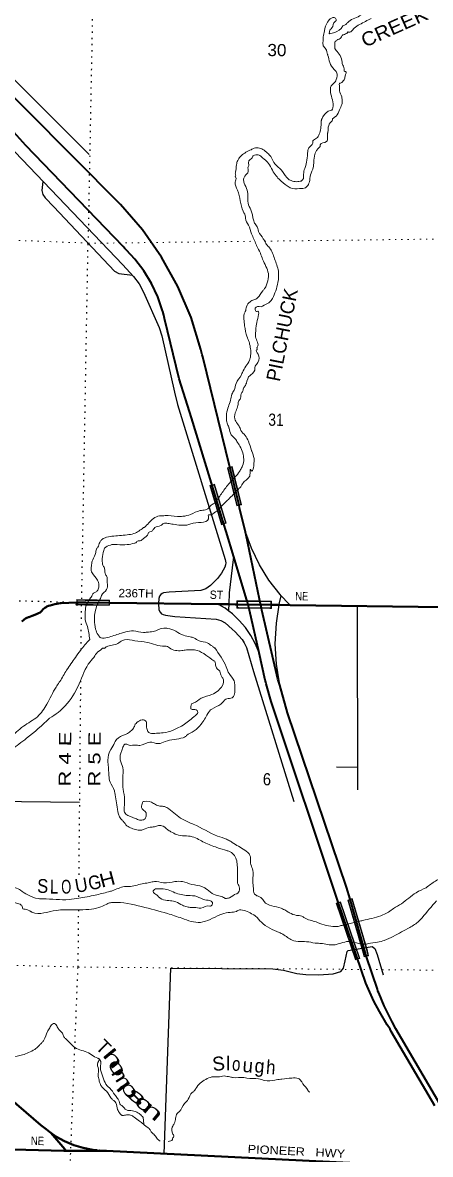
# Model space of a CAD drawing. Header units: feet. Extents: x -493433 to -244333, y 184684 to 373072.
# Drawn here: x -301954 to -296042, y 254807 to 271217 of the extents above; entities that cross this region are included whole.
import ezdxf
from ezdxf.enums import TextEntityAlignment as Align

# ---------------------------------------------------------------- set-up
doc = ezdxf.new("R2010")
doc.units = ezdxf.units.FT
doc.header["$LTSCALE"] = 60
doc.header["$PDMODE"] = 32
doc.header["$PDSIZE"] = 30
doc.linetypes.add('DOTTED', pattern=[1.5, 0.3, -1.2])
for name, color, linetype, lineweight in [('18', 7, 'Continuous', 35), ('19', 7, 'Continuous', 25), ('26', 7, 'Continuous', 40), ('27', 7, 'Continuous', 13), ('29', 7, 'Continuous', 25), ('39', 7, 'Continuous', 13), ('41', 7, 'Continuous', 13), ('55', 7, 'Continuous', 13), ('6', 7, 'DOTTED', 25), ('61', 7, 'Continuous', 13), ('7', 7, 'DOTTED', 13)]:
    doc.layers.add(name, color=color, linetype=linetype, lineweight=lineweight)

msp = doc.modelspace()

# ---------------------------------------------------------------- linework, layer by layer
at = {"layer": '18'}
msp.add_line((-298951.65, 264772.86), (-298951.79, 264773.43), dxfattribs=at)
for points in [[(-298951.79, 264773.43), (-299341.37, 266373.35), (-299351.53, 266402.43), (-299369.44, 266476.63), (-299511.98, 266941.68), (-299702.36, 267389.29), (-299938.48, 267814.54), (-300217.76, 268212.78), (-300537.13, 268579.65), (-302587.69, 270645.29), (-302679.96, 270732.68), (-302816.43, 270885.86), (-302829.4, 270904.33), (-303946.2, 272628.4), (-304079.7, 272852.38)], [(-298892.82, 263469.27), (-299004.4, 263837.87), (-299037.2, 263946.22), (-299235.76, 264602.18), (-299503.91, 265487.99), (-299593.51, 265762.73), (-299684.97, 266052.76), (-299895.21, 266927.37), (-299901.2, 266952.29), (-299907.97, 266977.37), (-299921.2, 267026.42), (-299924.89, 267039.26), (-299995.43, 267241.29), (-300086.69, 267434.84), (-300197.69, 267617.79), (-300327.2, 267788.13), (-300450.3, 267919), (-300473.81, 267944), (-300497.92, 267969), (-301909.95, 269433.2), (-302083.6, 269628.23)], [(-298721.92, 263828.03), (-298807.44, 264179.79), (-298816.6, 264219.34), (-298951.79, 264773.43)], [(-298226.39, 261608.92), (-298251.8, 261697.93), (-298483.5, 262697.52), (-298489.89, 262725.05), (-298518.75, 262857.71), (-298711.53, 263785.29), (-298721.92, 263828.03)], [(-298524.94, 262077.99), (-298665.1, 262696.21), (-298699.99, 262832.23), (-298707.97, 262858.59), (-298892.82, 263469.27)], [(-295977.47, 255512.08), (-296608.06, 256590.59), (-296624.55, 256623.17), (-296666.11, 256684.04), (-296779.31, 256877.44), (-296863.42, 257029.97), (-296979.63, 257290.46), (-297378.15, 258462.4), (-298348.66, 261371.31), (-298422.25, 261631.27), (-298429.34, 261656.32), (-298435, 261681.27), (-298524.94, 262077.99)], [(-295786.01, 255334.39), (-296541.64, 256626.76), (-296593.55, 256729.31), (-296710.71, 256960.83), (-296791.14, 257150.49), (-296801.69, 257175.38), (-296809.98, 257200.49), (-296966.21, 257671.85), (-297207.05, 258507.01), (-297259.35, 258683.34), (-298111.84, 261207.67), (-298226.39, 261608.92)]]:
    msp.add_lwpolyline(points, dxfattribs=at)
at = {"layer": '19'}
for points in [[(-298204.01, 262907.77), (-298219.3, 262923.98), (-298381.84, 263132.52), (-298521.68, 263356.91), (-298637.31, 263594.69), (-298718.37, 263818.25), (-298721.92, 263828.03)], [(-298961.05, 262782.72), (-298953.41, 262948.63), (-298897.31, 263430.73), (-298892.82, 263469.27)], [(-298233.08, 262773.06), (-298228.3, 262803.29), (-298209.22, 262885.36), (-298204.01, 262907.77)], [(-298075.04, 262770.96), (-298098.92, 262796.29), (-298204.01, 262907.77)], [(-298963.04, 262682.22), (-299019.69, 262725.63), (-299078.58, 262762.84), (-299113.26, 262784.74)], [(-298963.04, 262682.22), (-298962.58, 262706.48), (-298961.24, 262778.61), (-298961.05, 262782.72)], [(-298226.39, 261608.92), (-298231.91, 261643.68), (-298274.68, 261913.18), (-298290.38, 262210.96), (-298274.86, 262508.75), (-298233.08, 262773.06)], [(-298524.94, 262077.99), (-298538.71, 262111.18), (-298580.69, 262212.33), (-298645.94, 262332.31), (-298723.38, 262444.82), (-298812.15, 262548.62), (-298911.28, 262642.56), (-298963.04, 262682.22)]]:
    msp.add_lwpolyline(points, dxfattribs=at)
at = {"layer": '26'}
for p, q in [((-298847.17, 262781.25), (-298345.42, 262774.55)), ((-298233.08, 262773.06), (-298345.42, 262774.55)), ((-298075.04, 262770.96), (-298233.08, 262773.06))]:
    msp.add_line(p, q, dxfattribs=at)
for points in [[(-298075.04, 262770.96), (-295845.99, 262741.36), (-295817.62, 262740.99), (-295817.18, 262766.03), (-295724.74, 268054.73), (-295724.3, 268079.7), (-295700.46, 268079.15), (-290312.06, 267954.8), (-284972.44, 267933.12), (-280880.15, 267953.73), (-280765.25, 267952.61), (-280646.11, 267950.54), (-280615.46, 267950)], [(-301966.35, 262531.78), (-301941.8, 262555.4), (-301931.97, 262563.59), (-301912.23, 262576.8), (-301891.21, 262587.87), (-301869.15, 262596.69), (-301863.33, 262598.58), (-301813.93, 262617.14), (-301750.94, 262642.3), (-301726.08, 262652.23), (-301700.94, 262666.57), (-301691.55, 262673.36), (-301679.29, 262684.34), (-301678.85, 262684.83), (-301656, 262712.94), (-301634.64, 262731.21), (-301632.3, 262733.04), (-301615.33, 262743.62), (-301603.56, 262749.34), (-301578.77, 262759.1), (-301553.56, 262766.26), (-301487.9, 262784.93), (-301404.57, 262799.8), (-301393.64, 262801.09), (-301172.35, 262809.8)], [(-301172.35, 262809.8), (-301084.58, 262811.15), (-301036.39, 262810.26), (-300692.92, 262805.68)], [(-298961.05, 262782.72), (-299113.26, 262784.74), (-300692.92, 262805.68)], [(-298847.17, 262781.25), (-298874.65, 262781.58), (-298961.05, 262782.72)], [(-301543.27, 255118.97), (-301564.33, 255133.75), (-301589.36, 255151.31), (-301614.33, 255170.81), (-301690.1, 255229.96), (-302253.72, 255716.57)], [(-300859.96, 254856.75), (-300884.96, 254867.07), (-300934.98, 254872.75), (-301076.12, 254900.33), (-301213.59, 254942.52), (-301345.91, 254998.84), (-301471.61, 255068.68), (-301543.27, 255118.97)], [(-301333.75, 254859.19), (-301342.75, 254884.19), (-301514.75, 255085.57), (-301543.27, 255118.97)], [(-301333.75, 254859.19), (-301358.75, 254857.61), (-302649.58, 254891.8)], [(-300859.96, 254856.75), (-301308.75, 254859.06), (-301333.75, 254859.19)], [(-300859.96, 254856.75), (-300834.96, 254862.98), (-300740.43, 254858.3)], [(-300859.96, 254856.75), (-300790.43, 254856.39), (-300740.43, 254858.3)], [(-295756.76, 254632.67), (-297115.07, 254678.76), (-300740.43, 254858.3)]]:
    msp.add_lwpolyline(points, dxfattribs=at)
at = {"layer": '29'}
for p, q in [((-297104.13, 262758.07), (-297100.83, 260093.8)), ((-297101.23, 260416.49), (-297403.25, 260419.42))]:
    msp.add_line(p, q, dxfattribs=at)
for points in [[(-303465.3, 272166.55), (-302502.57, 270837.92), (-302371.42, 270684), (-300990.75, 269302.58)], [(-303217.38, 270541.27), (-300499.91, 267703.52), (-300345.78, 267533.98), (-300266.07, 267430.77), (-300200.83, 267307.38), (-299976.47, 266795.92), (-299937.84, 266677.87), (-299753.64, 265860.66), (-299708.08, 265678.68), (-299019.47, 263434.49), (-299009.42, 263384.77), (-299011.78, 263353.11), (-299023.49, 263319.09), (-299070.38, 263234.65), (-299126.84, 263158.01), (-299229.81, 263056.4), (-299300.14, 263009.49), (-299325.94, 262996.59), (-299372.56, 262982.63), (-299829.82, 262957.95), (-299909.71, 262948.5), (-299930.82, 262940.3), (-299950.64, 262925.67), (-299970.68, 262900.42), (-299980.04, 262868.75), (-299986.5, 262796.32)], [(-301659.39, 268914.32), (-301673.72, 268781.58), (-301663.39, 268725.5), (-301625.88, 268678.59), (-301503.87, 268544.87), (-300621.83, 267612.79), (-300561.48, 267580.89), (-300363.39, 267553.36)], [(-299986.5, 262796.32), (-299977.71, 262703.4), (-299961.3, 262668.22), (-299939.84, 262647.23), (-299916.75, 262635.38), (-299883.93, 262626), (-299748.25, 262607.76), (-299150, 262565.58), (-299079.77, 262548.59), (-299018.81, 262515.76), (-298914.28, 262422.54), (-298873.45, 262384.41), (-298772.65, 262270.65), (-298742.17, 262226.09), (-298706.94, 262154.96), (-298605.23, 261810.49), (-298023.59, 259925.61)], [(-301131.73, 259908.08), (-303241.83, 259931.54)], [(-299904.39, 254816.9), (-299804.71, 257506.23), (-298327.64, 257496.85), (-298172.9, 257480.43), (-297975.95, 257431.17), (-297849.35, 257414.75), (-297657.09, 257412.41), (-297450.77, 257424.14), (-297340.7, 257458.94), (-297300.72, 257508.58), (-297275.69, 257613.12), (-297249.14, 257747.83), (-297235.07, 257761.9), (-296888.08, 257822.89), (-296845.88, 257790.05), (-296813.05, 257705.61), (-296728.65, 257410.06)]]:
    msp.add_lwpolyline(points, dxfattribs=at)
at = {"layer": '29', "lineweight": 13}
msp.add_arc((-300755.47, 275389.93), 12581.92, 268.10236, 270.28347, dxfattribs=at)
at = {"layer": '39'}
for p, q in [((-298813.52, 264465.21), (-298829.65, 264449.28)), ((-299191.58, 264239.72), (-299174.33, 264248.58)), ((-299096.48, 264350.49), (-299174.33, 264248.58)), ((-299027.41, 264251.07), (-299137.8, 264135.17)), ((-299157.51, 264125.95), (-299137.8, 264135.17)), ((-297309.46, 258130.45), (-297300.96, 258132.47)), ((-300207.21, 255340.92), (-300196, 255251.47)), ((-300228.86, 255270.58), (-300157.56, 255207.72))]:
    msp.add_line(p, q, dxfattribs=at)
msp.add_lwpolyline([(-297299.67, 258132.37), (-297069.2, 258187.52), (-297052.33, 258191.53)], dxfattribs=at)
for points in [[(-295786.03, 273357.66), (-295811.05, 273305.66), (-295839.71, 273263.52), (-295847.88, 273253.49), (-295862.23, 273231.4), (-295916.75, 273031.91), (-295931.46, 272975.47), (-296014.27, 272770.18), (-296076.63, 272590.97), (-296130.32, 272470.26), (-296152.9, 272432.09), (-296223.8, 272208.51), (-296234.48, 272152.03), (-296234.23, 271984.33), (-296218.96, 271903.36), (-296177.29, 271840.33), (-296141.29, 271813.71), (-296133.31, 271805.56), (-296115.43, 271781.14), (-296106.1, 271710.33), (-296142.76, 271674.32), (-296171.08, 271664.5), (-296199.54, 271642.54), (-296231.86, 271636.79), (-296235.82, 271642.89), (-296262.16, 271631.03), (-296282.27, 271635.26), (-296288.41, 271627.24), (-296338.84, 271623.68), (-296403.4, 271618.25), (-296456.07, 271594.51), (-296494.39, 271592.86), (-296559.1, 271573.28), (-296567.09, 271579.42), (-296569.22, 271569.34), (-296601.6, 271557.53), (-296650.12, 271543.86), (-296838.65, 271444.66), (-296941.91, 271401.2), (-297067.8, 271315.53), (-297244.23, 271216.22), (-297278.84, 271184.22), (-297311.25, 271168.38), (-297325.62, 271144.27), (-297366.32, 271108.29), (-297501.92, 271057.07), (-297507.97, 271057.14), (-297505.72, 271079.33), (-297503.62, 271087.4), (-297493.23, 271115.59), (-297468.8, 271139.59), (-297423.45, 271234.11), (-297409.25, 271242.06), (-297407.01, 271264.26), (-297436.96, 271290.82), (-297475.34, 271283.11), (-297532.4, 271225.07), (-297578.09, 271098.21), (-297597.17, 271009.5)], [(-296898.87, 271277.54), (-297067.1, 271190.26), (-297146.29, 271136.48), (-297166.68, 271114.45), (-297231.57, 271078.71), (-297245.65, 271080.86), (-297245.74, 271072.78), (-297270.14, 271052.81), (-297300.53, 271038.96), (-297312.59, 271041.11), (-297329.07, 271008.94), (-297381.85, 270973.07), (-297396.07, 270963.11), (-297410.35, 270947.09), (-297422.47, 270945.19), (-297428.83, 270914.94), (-297425.57, 270842.17), (-297379.85, 270781.12), (-297330.4, 270691.73), (-297311.18, 270602.66), (-297295.42, 270568.15), (-297279.93, 270507.39), (-297273.89, 270507.33), (-297276.58, 270442.7), (-297293.31, 270386.29), (-297315.76, 270360.24), (-297334.09, 270342.24), (-297352.25, 270340.4), (-297360.83, 270291.99), (-297359.47, 270229.34), (-297326.14, 270140.12), (-297322.48, 270105.74), (-297318.76, 270075.39), (-297333.53, 270012.91), (-297368.68, 269930.41), (-297430.06, 269844.13), (-297460.55, 269820.18), (-297462.74, 269804.03), (-297493.4, 269763.92), (-297524.54, 269677.35), (-297529.17, 269620.82), (-297531.27, 269612.75), (-297531.91, 269552.15), (-297548.66, 269493.71), (-297637.86, 269446.09), (-297637.99, 269433.96), (-297668.65, 269393.86), (-297728.66, 269246.94), (-297733.47, 269172.24), (-297740.1, 269117.75), (-297779.55, 269009.03), (-297796.74, 268908.17), (-297831.73, 268839.82), (-297852.06, 268823.85), (-297938.88, 268810.54), (-298073.82, 268821.95), (-298087.84, 268830.17), (-298205.87, 268916.17), (-298265.67, 268979.37), (-298319.33, 269052.63), (-298374.7, 269154.18), (-298436.44, 269225.49), (-298480.42, 269260.26), (-298526.39, 269297.07), (-298572.73, 269299.54), (-298611.16, 269287.78), (-298629.7, 269249.58), (-298674.43, 269213.64), (-298676.66, 269193.46), (-298676.87, 269173.26), (-298673.12, 269146.96), (-298683.41, 269126.85), (-298684.13, 269058.16), (-298731.19, 268991.95), (-298749.78, 268949.7), (-298740.32, 268891.02), (-298699.08, 268787.58), (-298688.01, 268690.49), (-298679.17, 268573.22), (-298633.83, 268475.81), (-298620.34, 268417.08), (-298606.87, 268356.34), (-298581.29, 268297.5), (-298561.39, 268273.07), (-298532.03, 268189.95), (-298464.6, 268084.24), (-298452.72, 268063.92), (-298417.1, 268000.95), (-298375.29, 267952.05), (-298300.38, 267791.71), (-298245.81, 267613.4), (-298251.58, 267449.8), (-298285.12, 267326.88), (-298332.63, 267218.24), (-298377.6, 267160.08), (-298412.07, 267140.22), (-298495.18, 267096.56)], [(-297597.17, 271009.5), (-297595.4, 270985.24), (-297600.25, 270908.51), (-297594.48, 270882.19), (-297556.7, 270833.33), (-297533.31, 270756.34), (-297527.42, 270742.13), (-297500.29, 270638.82), (-297434.82, 270539.19), (-297401, 270496.44), (-297406.14, 270391.43), (-297424.64, 270357.26), (-297479.66, 270301.22), (-297490.32, 270246.77), (-297488.73, 270206.35), (-297454.83, 269979.73), (-297469.26, 269949.56), (-297491.5, 269943.72), (-297599.31, 269851.82), (-297622.03, 269799.51), (-297624.22, 269783.36), (-297631.33, 269682.41), (-297652.36, 269599.78), (-297691.28, 269541.56), (-297744.12, 269501.67), (-297744.28, 269485.5), (-297783.24, 269423.25), (-297805.65, 269401.24), (-297818.24, 269354.89), (-297831.73, 269221.67), (-297857.01, 269118.87), (-297877.95, 269044.33), (-297895.23, 268935.39), (-297917.57, 268919.44), (-297931.7, 268917.56), (-297962, 268911.79), (-298042.54, 268920.65), (-298100.71, 268947.47), (-298184.22, 269057.38), (-298272, 269143.09), (-298293.95, 269165.52), (-298357.29, 269275.24), (-298403.13, 269326.18), (-298471.12, 269377.36), (-298539.39, 269402.26), (-298614.12, 269388.84), (-298642.49, 269374.97), (-298782.48, 269289.44), (-298829.48, 269229.28), (-298850.24, 269172.91), (-298859.15, 269092.18), (-298863.46, 269065.96), (-298869.93, 269025.61), (-298864.12, 269003.33), (-298872.35, 268987.25), (-298864.44, 268973.03), (-298871.21, 268904.4), (-298840.17, 268788.93), (-298754.72, 268481.02), (-298723.35, 268397.87), (-298723.54, 268379.69), (-298678.2, 268282.27), (-298633.21, 268152.54), (-298568.29, 268000.38), (-298562.41, 267984.16), (-298507.13, 267874.53), (-298473.81, 267785.31), (-298391.33, 267578.43), (-298389.77, 267533.97), (-298417.22, 267417.05), (-298446.03, 267360.77), (-298472.57, 267328.69), (-298546.22, 267226.37), (-298572.62, 267208.44), (-298631.28, 267188.79), (-298655.66, 267170.85), (-298708.83, 267098.63), (-298725.7, 267028.08), (-298731.88, 267016.01), (-298744.99, 266919.17), (-298735.94, 266822.1), (-298699.36, 266658.09), (-298698.82, 266656.5)], [(-298495.18, 267096.56), (-298580.07, 267075.16), (-298562.42, 267028.52), (-298556.35, 267030.48), (-298558.06, 266868.87), (-298575.82, 266713.47), (-298576.38, 266660.96), (-298551.73, 266513.23), (-298557.88, 266503.18), (-298552.11, 266476.86), (-298558.18, 266474.9), (-298540.72, 266410.09), (-298537.84, 266300.96), (-298572.66, 266248.76), (-298589.1, 266218.62), (-298587.19, 266208.49), (-298644.68, 266110.06), (-298656.85, 266102.09), (-298710.45, 265989.47), (-298724.9, 265957.28), (-298751.52, 265917.13), (-298766.19, 265864.74), (-298776.38, 265854.73), (-298795.41, 265770.07), (-298824.14, 265721.86), (-298832.8, 265665.37), (-298859.82, 265588.86), (-298879.16, 265473.88), (-298863.42, 265437.37), (-298815.8, 265366.19), (-298788.22, 265305.32), (-298728.54, 265229.99), (-298681.04, 265146.69), (-298636.07, 265014.94), (-298632.16, 265002.78), (-298598.99, 264899.43), (-298601.98, 264806.52), (-298618.98, 264723.85), (-298629.17, 264713.85), (-298649.09, 264736.26), (-298657.98, 264657.55), (-298682.65, 264611.33), (-298725.36, 264575.37), (-298776.39, 264515.25), (-298796.93, 264479.09), (-298813.52, 264465.21)], [(-298700.04, 266661.7), (-298683.6, 266623.6), (-298662.18, 266552.68), (-298646.97, 266465.65), (-298652.07, 266364.69), (-298664.61, 266322.38), (-298767.26, 266145.58), (-298781.76, 266109.36), (-298859.67, 265984.84), (-298886.89, 265888.13), (-298919.78, 265827.84), (-298928.27, 265787.51), (-298984.63, 265604.2), (-299000.03, 265481.11), (-298988.69, 265410.29), (-298965.12, 265351.48), (-298959.25, 265335.25), (-298929.99, 265242.03), (-298864.18, 265174.73), (-298846.36, 265144.25), (-298804.73, 265077.18), (-298763.46, 264977.79), (-298748.27, 264888.74), (-298765.42, 264791.93), (-298779.84, 264761.77), (-298808.61, 264709.52), (-298876.65, 264626.64)], [(-298876.65, 264626.64), (-298996.39, 264489.09), (-299096.48, 264350.49)], [(-298829.65, 264449.28), (-298971.04, 264304.27), (-299027.41, 264251.07)], [(-299191.58, 264239.72), (-299204.7, 264232.5), (-299259.71, 264176.46), (-299302.27, 264154.65), (-299381.02, 264141.27), (-299518.68, 264086.02), (-299631.84, 264058.82), (-299710.48, 264057.57), (-299889.75, 264069.39), (-299926.07, 264065.71), (-299968.42, 264064.09), (-300055.47, 264028.57), (-300193.91, 263898.58), (-300206.09, 263890.61), (-300269.05, 263844.75), (-300342, 263809.09), (-300438.96, 263789.82), (-300660.9, 263769.74), (-300759.9, 263748.47), (-300808.59, 263718.63), (-300837.21, 263680.52), (-300862.12, 263612.07), (-300878.42, 263596.07), (-300893.16, 263535.59), (-300938.65, 263426.94), (-300955.52, 263356.39), (-300957.74, 263336.21), (-300958.42, 263271.57), (-300946.65, 263241.14), (-300867.18, 263131.28), (-300847.73, 263064.42), (-300860.48, 263001.92), (-300889.12, 262961.79), (-300925.59, 262943.96), (-300952.24, 262901.79), (-300987.01, 262850.68)], [(-299157.51, 264125.95), (-299254.69, 264079.43), (-299260.73, 264079.5), (-299260.99, 264055.26), (-299479.69, 263960.38), (-299544.42, 263938.79), (-299663.44, 263929.83), (-299770.13, 263942.98), (-299848.62, 263955.86), (-299909.08, 263956.44), (-299951.75, 263924.53), (-300036.72, 263895.04), (-300059.19, 263866.98), (-300091.73, 263839.01), (-300128.19, 263823.2), (-300134.4, 263807.09), (-300201.66, 263737.02), (-300252.41, 263703.18), (-300298.87, 263693.52), (-300311.15, 263675.45), (-300325.31, 263671.54), (-300333.39, 263669.6), (-300438.43, 263648.4), (-300583.57, 263647.77), (-300635.93, 263652.32), (-300682.4, 263642.67), (-300765.54, 263594.97), (-300777.95, 263564.79), (-300799.39, 263443.78), (-300799.81, 263403.38), (-300780.4, 263332.48), (-300774.44, 263324.34), (-300757.3, 263229.22), (-300735.57, 263186.59), (-300728.28, 263113.79), (-300724.63, 263077.39), (-300737.57, 262996.69), (-300811.05, 262910.53), (-300819.43, 262880.3), (-300833.84, 262852.16), (-300838.49, 262847.41)], [(-306054.34, 263044.84), (-306052.29, 262874.02), (-306035.07, 262784.96), (-306041.99, 262702.19), (-306077, 262631.82), (-306188.9, 262531.87), (-306298.83, 262429.9), (-306371.98, 262374.03), (-306471.97, 262257.81), (-306574.01, 262137.57), (-306630.99, 262085.59), (-306688.37, 261997.25), (-306753.62, 261925.14), (-306796.6, 261862.92), (-306806.91, 261840.8), (-306915.68, 261655.98), (-306951.08, 261547.22), (-306960, 261466.5), (-307023.24, 261202.44), (-307017.33, 260996.32), (-306946.68, 260813.82), (-306907.22, 260732.63), (-306837.73, 260630.95), (-306751.96, 260545.29), (-306668.43, 260437.41), (-306634.51, 260404.76), (-306522.23, 260347.11), (-306444.02, 260310), (-306415.77, 260311.75), (-306340.86, 260343.36), (-306320.71, 260343.16), (-306245.92, 260362.65), (-306216.67, 260461.36), (-306220.4, 260489.68), (-306207.7, 260548.15), (-306156.84, 260592.11), (-306116.35, 260609.89), (-306075.82, 260629.72), (-305912.17, 260666.53), (-305812.65, 260738.3), (-305675.08, 260785.47), (-305529.25, 260852.76), (-305385.7, 260893.81), (-305339.35, 260893.37), (-305319.2, 260893.17), (-305180.32, 260873.65), (-304947.56, 260772.43), (-304770.88, 260706.09), (-304662.3, 260680.8), (-304539.87, 260631.13), (-304401.58, 260555.06), (-304224.96, 260482.66), (-304120.71, 260429.13), (-303976.5, 260340.87), (-303838.48, 260240.55), (-303768.34, 260201.5), (-303720.19, 260180.83), (-303567.24, 260157.14), (-303486.85, 260134.14), (-303476.81, 260132.03), (-303414.49, 260115.26), (-303140.39, 260112.63), (-302834.91, 260218.79), (-302800.28, 260252.8), (-302731.29, 260296.58), (-302608.71, 260452.99), (-302433.19, 260659.38), (-302386.4, 260699.34), (-302299.2, 260749.01), (-302138.9, 260850.5), (-301943.68, 261014.28), (-301740.64, 261153.75), (-301601.66, 261336.26), (-301470.06, 261581.46), (-301422.96, 261651.72), (-301414.78, 261663.76), (-301316.28, 261828.48), (-301189.39, 262011.1), (-301115.73, 262115.45), (-300981.91, 262274.7)], [(-300987.01, 262850.68), (-301036.45, 262753.09), (-301047.57, 262654.2), (-301046.51, 262563.28), (-301015.34, 262459.95), (-300981.91, 262274.7)], [(-300838.49, 262847.41), (-300908.55, 262648.83), (-300911.56, 262553.91), (-300896.8, 262424.47), (-300859.4, 262339.25), (-300823.54, 262298.5)], [(-300829.17, 262300.98), (-300797.38, 262294.21), (-300700.49, 262307.41), (-300520.47, 262366.29), (-300457.8, 262383.87), (-300348.82, 262396.96), (-300201.89, 262375.34), (-300149.45, 262378.88), (-300062.68, 262388.15), (-299904.93, 262437.13), (-299876.72, 262436.86), (-299848.53, 262434.57), (-299621.79, 262335.41), (-299523.29, 262310.21), (-299473.05, 262295.59), (-299394.89, 262252.41), (-299276.25, 262225), (-299258.22, 262214.73), (-299208.13, 262178.54)], [(-306665.1, 262252.29), (-306665.54, 262251.58), (-306772.57, 262040.48), (-306809.46, 261982.24), (-306846.12, 261946.23), (-306891.01, 261894.13), (-306927.43, 261880.34), (-306975.37, 261923.22), (-306981.26, 261937.43), (-307009.06, 261978.1), (-307056.47, 261877.54), (-307107.04, 261667.91), (-307107.66, 261609.33), (-307129.21, 261476.2), (-307143.08, 261306.63), (-307145.26, 261290.49), (-307181.22, 261129.21), (-307174.5, 261001.87), (-307163.31, 260914.89), (-307132.36, 260791.36), (-307102.65, 260740.57), (-307050.82, 260685.53), (-306855.63, 260461.42), (-306735.83, 260353.2), (-306643.92, 260275.55), (-306515.8, 260191.49), (-306453.64, 260160.59), (-306401.36, 260147.97), (-306379.22, 260145.74), (-306336.94, 260141.29), (-306292.46, 260152.99), (-306199.14, 260210.68), (-306083.2, 260310.58), (-306044.44, 260354.65), (-305926.15, 260486.85), (-305767.44, 260628.78), (-305724.85, 260652.61), (-305569.09, 260705.67), (-305369.54, 260705.76), (-305309.07, 260705.19), (-305005.48, 260631.57), (-304915.1, 260600.4), (-304690.33, 260507.33), (-304535.9, 260433.12), (-304487.85, 260402.35), (-304461.83, 260383.91), (-304335.94, 260279.67), (-304075.09, 260166.06), (-303946.64, 260114.32), (-303731.65, 260049.62), (-303615.3, 259995.98), (-303498.53, 259982.74), (-303274.66, 259994.73), (-303149.77, 259987.47), (-303073.11, 259992.79), (-302893.06, 260055.71), (-302726.92, 260136.94), (-302617.35, 260206.59), (-302468.51, 260366.78), (-302346.46, 260472.68), (-302328.11, 260492.71), (-302214.1, 260600.71), (-302008.87, 260756.31), (-301897.13, 260840.09), (-301563.51, 261129.82)], [(-301563.51, 261129.82), (-301439.65, 261215.5), (-301202.9, 261494.04), (-301134.95, 261630.76), (-300976.39, 261948.44), (-300906.93, 262036.66), (-300884.4, 262070.79), (-300805.09, 262136.7), (-300782.79, 262148.61), (-300772.78, 262142.45), (-300750.43, 262158.39), (-300736.22, 262168.36), (-300574.49, 262213.27), (-300507.5, 262259.09), (-300368.37, 262261.79), (-300326.11, 262255.32), (-300148.99, 262231.39), (-299893.59, 262174.39), (-299851.29, 262171.96), (-299823.29, 262151.49), (-299646.32, 262111.39), (-299579.71, 262120.86), (-299422.56, 262113.27), (-299180.23, 261965.48), (-299169.25, 261959.04)], [(-299168.24, 262149.75), (-299003.78, 261876.9), (-298960.47, 261777.49), (-298889.03, 261671.75), (-298877.66, 261602.95), (-298878.69, 261505.99), (-298887.17, 261465.66), (-298915.79, 261427.55), (-298992.55, 261412.13), (-299020.93, 261396.24), (-299053.55, 261362.21), (-299078.01, 261336.19), (-299211.79, 261264.75), (-299316.17, 261116.26), (-299367.32, 261044.02), (-299467.12, 260945.98), (-299576.68, 260878.35), (-299590.94, 260864.35), (-299625.38, 260848.52), (-299888, 260792.46), (-299985.06, 260763.09), (-300111.82, 260784.52), (-300255.43, 260737.41), (-300319.89, 260742.08), (-300408.59, 260740.91), (-300472.95, 260753.65), (-300493.39, 260727.58), (-300514.23, 260663.14), (-300534.93, 260610.8), (-300541.25, 260584.61), (-300537.81, 260528), (-300502.71, 260416.56), (-300502.32, 260263.01), (-300502.71, 260224.63), (-300495.93, 260103.35), (-300475.4, 259947.59), (-300480.97, 259802.19), (-300477.27, 259769.82), (-300457.41, 259741.35), (-300321, 259679.43), (-300288.93, 259662.96), (-300226.54, 259654.28), (-300177.95, 259674.02), (-300161.27, 259726.37), (-300164.94, 259760.76), (-300230.66, 259836.14), (-300226.23, 259874.48), (-300217.87, 259902.69), (-300211.67, 259916.77), (-300191.44, 259924.65), (-300056.67, 259897.09), (-299998.57, 259864.2), (-299926.1, 259855.43), (-299895.92, 259849.07), (-299835.8, 259816.17), (-299637.83, 259666.78), (-299479.35, 259594.55), (-299126.4, 259423.46), (-298995.88, 259375.74), (-298941.77, 259346.93), (-298913.74, 259328.49), (-298733.5, 259217.65), (-298657.7, 259142.17), (-298648.05, 259101.68), (-298648.82, 259028.95), (-298621.47, 258945.86), (-298615.57, 258741.76), (-298604.5, 258644.68), (-298567.06, 258563.51), (-298555.05, 258555.31), (-298559.08, 258555.35)], [(-299168.78, 262150.14), (-299168.24, 262149.75), (-299203.3, 262172.02)], [(-299169.25, 261959.04), (-299158.23, 261918.21), (-299152.49, 261885.8), (-299125.43, 261840.05), (-299102.97, 261822.25), (-299094.58, 261811.99)], [(-299094.58, 261811.99), (-299071.72, 261742.21), (-299047.96, 261701.56), (-299040.47, 261646.95), (-299120.31, 261530.54), (-299209.6, 261472.81), (-299363.34, 261421.77), (-299481.02, 261348.16), (-299503.3, 261338.27), (-299515.79, 261300), (-299514.1, 261269.68), (-299496.07, 261259.4), (-299441.69, 261254.84), (-299435.67, 261252.76), (-299417.77, 261230.37), (-299415.96, 261210.15), (-299448.63, 261170.06), (-299529.97, 261102.15), (-299692.37, 260994.62), (-299771.35, 260959.02), (-299916.91, 260917.99), (-299965.3, 260916.44), (-300138.4, 260940.33), (-300150.21, 260966.71), (-300157.53, 261037.49), (-300165.11, 261084.03), (-300185.07, 261102.41), (-300223.33, 261106.81), (-300296.29, 261069.13), (-300320.75, 261043.1), (-300333.16, 261012.92), (-300347.54, 260986.79), (-300388.32, 260942.74), (-300453.28, 260898.92), (-300503.86, 260881.23), (-300611.62, 260793.37), (-300619.88, 260775.27), (-300675.31, 260678.83), (-300719.3, 260521.67), (-300713.95, 260454.95), (-300703.5, 260299.29), (-300686.36, 260204.17), (-300623.16, 260080.33), (-300617.42, 260051.99), (-300579.61, 259813.24), (-300528.7, 259671.32), (-300496.82, 259636.68), (-300441.06, 259571.49), (-300374.91, 259536.51), (-300298.58, 259511.53), (-300228.07, 259508.83), (-300179.51, 259526.55), (-300078.43, 259553.86), (-300042.13, 259555.53), (-299985.49, 259575.19), (-299917.07, 259564.43), (-299829.07, 259498.92), (-299803.01, 259484.54), (-299718.8, 259443.32), (-299495.38, 259412.88), (-299403.07, 259373.6), (-299318.87, 259330.37), (-299136.23, 259255.88), (-298989.57, 259210.02), (-298963.46, 259201.69), (-298897.44, 259154.59), (-298855.84, 259085.5), (-298842.65, 258998.49), (-298838, 258865.12), (-298837.31, 258739.85)], [(-299017.01, 258519.37), (-299040.89, 258531.2), (-299072.29, 258547.84), (-299109.33, 258556.62), (-299207.73, 258591.91), (-299301.72, 258663.52), (-299347.81, 258688.22), (-299502.66, 258722.03), (-299635.28, 258761.69), (-299746.12, 258762.76), (-299911.6, 258744.15), (-300044.43, 258763.61), (-300111.11, 258748.1), (-300197.9, 258736.81), (-300389.86, 258692.2), (-300476.56, 258688.99), (-300654.56, 258630.1), (-300707.13, 258614.44), (-300903.16, 258565.82), (-301139.46, 258521.63), (-301278.73, 258502.78), (-301661.61, 258512.52), (-301726.07, 258515.16), (-301878.69, 258569.15), (-301984.82, 258636.85), (-302016.85, 258657.35), (-302129.37, 258690.76), (-302258.11, 258716.24), (-302362.93, 258715.23), (-302419.49, 258703.65), (-302445.75, 258697.85), (-302627.86, 258630.91), (-302656.72, 258570.57), (-302717.73, 258518.64), (-302816.88, 258483.23), (-302938.04, 258462.17), (-303040.76, 258469.22), (-303202.06, 258464.71), (-303327.31, 258437.63), (-303414.06, 258430.38), (-303432.45, 258406.31), (-303479.08, 258380.5), (-303545.76, 258364.98), (-303545.84, 258356.89), (-303580.32, 258337.03), (-303578.47, 258320.84), (-303576.52, 258314.76), (-303558.49, 258304.5), (-303429.78, 258276.99), (-303397.58, 258272.65), (-303385.76, 258246.26), (-303389.86, 258240.25), (-303436.26, 258236.66), (-303515.06, 258217.2), (-303557.94, 258165.1), (-303656.92, 258145.84), (-303753.82, 258130.61), (-303826.23, 258145.44), (-303950.69, 258193.11), (-303994.72, 258223.83), (-304008.7, 258236.1), (-304028.48, 258272.64), (-304120.16, 258370.5), (-304267.03, 258588.07), (-304360.23, 258734.42), (-304502.72, 258986.3), (-304536.44, 259037.13), (-304642.33, 259127.03), (-304746.37, 259200.76), (-304850.75, 259242.17), (-304911.15, 259248.81), (-305096.91, 259218.27), (-305185.97, 259182.76), (-305233.05, 259114.53), (-305312.54, 259030.43), (-305330.87, 259012.43), (-305345.13, 258998.42), (-305442.84, 258714.51), (-305457.55, 258658.08), (-305472.35, 258399.64), (-305474.61, 258183.5), (-305489.61, 258098.79), (-305491.06, 258090.87)], [(-286860.85, 255849.99), (-286899.74, 255793.81), (-286920.44, 255743.5), (-286930.69, 255727.44), (-287000.41, 255615), (-287110.41, 255506.97), (-287183.46, 255461.22), (-287191.71, 255443.12), (-287270.95, 255383.28), (-287461.98, 255237.67), (-287616.14, 255159.57), (-287728.64, 255132.57), (-287841.13, 255114.57), (-287962.63, 255110.07), (-287998.63, 255110.07), (-288073.99, 255116.36), (-288160.59, 255123.26), (-288504.23, 255219.53), (-288616.79, 255248.91), (-288642.92, 255255.23), (-288737.24, 255294.53), (-288855.91, 255317.91), (-288936.2, 255348.99), (-289125.05, 255407.39), (-289195.18, 255446.45), (-289542.12, 255611.44), (-289572.2, 255625.88), (-289650.02, 255701.38), (-289768.38, 255753.03), (-289844.79, 255769.94), (-289912.93, 255806.97), (-290138.94, 255972.8), (-290160.87, 255995.24), (-290491.82, 256337.84), (-290599.29, 256468.18), (-290653.4, 256496.99), (-290675.33, 256519.43), (-290712.81, 256596.55), (-290799.82, 256754.97), (-290828.82, 256870.41), (-290854.47, 256923.18), (-290857.94, 256975.74), (-290849.45, 257016.07), (-290818.23, 257108.69), (-290812.28, 257290.45), (-290791.45, 257352.87), (-290778.98, 257389.12), (-290593.17, 257803.48), (-290576.59, 257845.74), (-290565.47, 257944.62), (-290613.05, 258209.74), (-290618.81, 258236.06), (-290692.1, 258357.98), (-290803.55, 258492.39), (-290877.45, 258555.74), (-291043.45, 258678.57), (-291125.59, 258725.83), (-291286.33, 258773.86), (-291435.35, 258787.43), (-291491.78, 258787.97), (-291912.5, 258840.54), (-292013.24, 258843.54), (-292156.44, 258834.83), (-292204.87, 258831.26), (-292289.51, 258832.08), (-292440.49, 258849.7), (-292567.54, 258844.87), (-292642.04, 258851.66), (-292649.98, 258863.86), (-292728.21, 258898.96), (-292822.08, 258980.68), (-292948.35, 259048.57), (-293020.62, 259075.54), (-293193.53, 259117.62), (-293410.96, 259141.95), (-293441.19, 259142.24), (-293531.97, 259135.04), (-293819.47, 259014.59), (-293877.96, 259011.11), (-293946.72, 258989.56), (-294084.02, 258966.64), (-294271.64, 258952.3), (-294388.76, 258931.21), (-294647.43, 258869.07), (-294748.14, 258876.11), (-294975.73, 258892.45), (-295205.75, 258870.43), (-295316.56, 258875.54), (-295534.16, 258883.71), (-295606.77, 258878.35), (-295792.6, 258841.77), (-295814.84, 258835.92), (-295966.71, 258770.72), (-296104.8, 258673.06)], [(-297256.68, 257892.06), (-297365.07, 257863.01), (-297395.4, 257853.2), (-297510.37, 257846.23), (-297604.91, 257865.33), (-297683.48, 257868.1), (-297806.23, 257887.47), (-298047.83, 257914.05), (-298179.97, 257998.16), (-298232.12, 258022.89), (-298492.57, 258172.88), (-298578.29, 258262.6), (-298612.32, 258285.16), (-298790.99, 258353.55), (-298809.13, 258353.72), (-298853.73, 258329.91), (-298944.57, 258316.64), (-298974.84, 258312.89), (-299094.11, 258279.7), (-299375.43, 258171.3), (-299644.9, 258230.47), (-299853.81, 258299.14), (-300229.67, 258399.74), (-300640.22, 258460.26), (-300694.72, 258452.7), (-300743.33, 258430.95), (-300848.6, 258387.52), (-300994.04, 258358.62), (-301169.46, 258352.23), (-301227.93, 258350.77), (-301465.84, 258344.98), (-301818.84, 258320.09), (-301830.86, 258326.27), (-301919.16, 258363.48), (-301949.35, 258367.81), (-301963.07, 258404.31), (-301990.99, 258432.86), (-302059.28, 258455.74), (-302155.73, 258484.95), (-302330.84, 258508.85), (-302476.18, 258488.03), (-302569.1, 258468.73), (-302605.8, 258428.68), (-302658.59, 258392.81), (-302771.96, 258345.42), (-302802.35, 258331.57), (-302954.27, 258260.3), (-303094.27, 258172.75), (-303163.13, 258141.1), (-303292.38, 258118.1), (-303377.31, 258090.63), (-303413.93, 258058.66), (-303482.84, 258022.96), (-303632.49, 257975.91), (-303786.03, 257943.04), (-303910.94, 257948.28), (-303971.02, 257985.22), (-304039.06, 258032.34), (-304046.63, 258078.88), (-304060.51, 258101.23), (-304162.75, 258154.74), (-304176.8, 258158.92), (-304224.68, 258205.84), (-304352.85, 258285.86), (-304366.38, 258340.54), (-304438.22, 258409.91), (-304562.37, 258487.87), (-304568.1, 258518.23), (-304659.6, 258634.26), (-304709.37, 258693.33), (-304813.15, 258791.3), (-304834.9, 258831.91), (-304830.51, 258866.21), (-304846.27, 258900.71), (-304878.14, 258937.38), (-304896.23, 258941.59), (-304890.19, 258941.53), (-304948.08, 258994.62), (-304966.16, 259000.84), (-304972.14, 259006.96), (-305002.34, 259011.3)], [(-300025.96, 258658.69), (-300062.11, 258616.31), (-300044.25, 258589.87), (-300012.19, 258571.38), (-299980.28, 258538.75), (-299960.3, 258522.4), (-299857.86, 258489.08), (-299767.25, 258480.14), (-299733.09, 258469.7), (-299634.86, 258418.25), (-299570.58, 258397.42), (-299510.23, 258386.75), (-299465.87, 258388.34), (-299371.23, 258379.34), (-299239.9, 258408.39), (-299231.86, 258406.29), (-299203.07, 258460.55), (-299219, 258478.88), (-299313.54, 258497.98), (-299425.91, 258545.53), (-299560.8, 258560.97), (-299747.83, 258601.16), (-299842.12, 258642.48), (-299938.72, 258657.54), (-300015.32, 258656.26), (-300025.83, 258655.26)], [(-298837.31, 258739.85), (-298809.84, 258668.88), (-298810.11, 258642.63), (-298849, 258586.43), (-298857.09, 258584.49), (-298954.45, 258526.84), (-299016.16, 258519.47)], [(-296104.8, 258673.06), (-296246.64, 258601.71), (-296461.99, 258442.17), (-296575.6, 258372.56), (-296648.72, 258320.74), (-296729.77, 258279.1), (-296988.54, 258206.85), (-297052.33, 258191.53)], [(-297337, 258124.22), (-297364.42, 258115.53), (-297420.92, 258110.02), (-297676.27, 258169.05), (-297696.35, 258177.32), (-297869.05, 258237.57), (-297905.08, 258262.17), (-297981.56, 258273.01), (-298083.96, 258310.36), (-298138.06, 258341.18), (-298206.22, 258376.18), (-298453.12, 258473.51), (-298470.96, 258501.98), (-298540.99, 258551.13), (-298557.1, 258556.5)], [(-295952.83, 258484.77), (-296161.79, 258239.27), (-296206.66, 258189.19), (-296340.67, 258097.56), (-296579.87, 257968.55), (-296709.5, 257909.2), (-296806.51, 257883.87), (-296942.41, 257864.53)], [(-297309.46, 258130.45), (-297336.15, 258124.04), (-297338.15, 258123.83)], [(-297256.68, 257892.06), (-297234.39, 257896.02), (-297220.19, 257893.44)], [(-297220.19, 257893.44), (-297114.47, 257873.71), (-297082.57, 257864.85), (-297047.9, 257860.32)], [(-297047.9, 257860.32), (-296968.25, 257856.38), (-296942.41, 257864.53)], [(-302351.61, 255957.03), (-302318.91, 256001.66), (-302306.38, 256043.97), (-302200.28, 256166.18), (-302149.51, 256202.05), (-302109.05, 256215.81), (-301955.52, 256248.67), (-301868.5, 256282.17), (-301779.31, 256329.8), (-301718.32, 256379.72), (-301687.7, 256415.79), (-301675.48, 256427.79), (-301646.88, 256463.89), (-301595.2, 256586.61), (-301562.38, 256640.85), (-301523.5, 256697.03), (-301491.18, 256702.79), (-301451.36, 256655.94), (-301439.53, 256631.58), (-301377.77, 256562.31), (-301356.11, 256513.6), (-301322.24, 256476.92), (-301174.5, 256342.16), (-301072.08, 256306.84), (-301047.95, 256300.54), (-300863.58, 256199.77), (-300857.55, 256197.69), (-300845.53, 256191.52), (-300864.2, 256141.19), (-300855.14, 256044.15), (-300860.11, 255955.3), (-300846.73, 255886.48), (-300825.25, 255819.61), (-300795.47, 255776.9), (-300719.67, 255701.43), (-300658.19, 255605.88), (-300622.19, 255579.28), (-300602.32, 255552.82), (-300577.09, 255459.65), (-300541.48, 255396.68), (-300521.54, 255376.28), (-300509.49, 255372.13), (-300446.92, 255379.61), (-300392.56, 255375.04), (-300336.4, 255348.24), (-300260.43, 255288.92), (-300228.86, 255270.58)], [(-300840.39, 256182.58), (-300835.58, 256179.3), (-300826.82, 256053.97), (-300819.14, 256017.53), (-300780.88, 255902.29), (-300728.94, 255801.81), (-300688.49, 255766.19), (-300618.68, 255672.51), (-300578.15, 255618.99), (-300553.67, 255578.62), (-300546.04, 255538.14), (-300518.06, 255515.65), (-300449.81, 255451.73), (-300360.24, 255438.71), (-300281.76, 255407.74), (-300252.58, 255389.97), (-300207.21, 255340.92)], [(-299843.22, 254994.69), (-299783.53, 255021.7), (-299777.21, 255047.91), (-299767.05, 255055.89), (-299774.62, 255102.42), (-299783.66, 255201.5), (-299754.87, 255255.77), (-299735.94, 255330.34), (-299713.05, 255398.8), (-299684.56, 255424.79), (-299606.69, 255545.24), (-299553.66, 255605.34), (-299496.18, 255703.77), (-299465.69, 255727.72), (-299449.29, 255753.83), (-299439.07, 255767.87), (-299428.82, 255783.94), (-299276.37, 255905.69), (-299185.38, 255933.1), (-299120.88, 255932.48), (-299032.08, 255943.74)], [(-299032.08, 255943.74), (-298949.58, 255930.83), (-298899.29, 255920.24), (-298746.11, 255920.78), (-298701.86, 255912.28), (-298532.62, 255904.58), (-298442.19, 255879.46), (-298299.03, 255884.15), (-298210.2, 255897.43), (-298194.06, 255899.29), (-298050.79, 255914.07), (-297958.16, 255907.12), (-297914.2, 255870.33), (-297890.46, 255827.67), (-297816.82, 255738.08), (-297810.93, 255723.88), (-297788.89, 255711.55)], [(-300157.56, 255207.72), (-300112.51, 255172.35), (-300090.76, 255131.73), (-300052.81, 255099.05), (-300007.07, 255040.02), (-299961.57, 254998.17)], [(-302832.76, 254936.51), (-302826.01, 254547.98), (-302838.27, 254340.01), (-302835.85, 254186.46), (-302810.27, 253935.72), (-302735.6, 253753.19), (-302676.81, 253593.03), (-302642.2, 253435.12), (-302622.55, 253386.45), (-302573.34, 253274.86), (-302499.34, 253219.61), (-302437, 253206.89), (-302364.21, 253228.41), (-302227.08, 253235.17), (-302127.96, 253268.56), (-302095.7, 253270.27), (-301964.7, 253269.01), (-301845.42, 253304.22), (-301793.02, 253303.72), (-301726.7, 253284.91), (-301626.14, 253263.73)]]:
    msp.add_spline(points, degree=3, dxfattribs=at)
at = {"layer": '55'}
for p, q in [((-298983.15, 264764.17), (-298848.02, 264212.32)), ((-298918.04, 264783.4), (-298781.89, 264227.35)), ((-299068.69, 263937.37), (-299238.96, 264503.92)), ((-299004.52, 263960.37), (-299173.66, 264522.71)), ((-298354.44, 262771.47), (-298353.97, 262732.17)), ((-297408.57, 258450.21), (-297347.03, 258468.75)), ((-297065.37, 257647.19), (-297347.03, 258468.75)), ((-297126.54, 257627.9), (-297408.57, 258450.21)), ((-296938.46, 257687.72), (-297003.87, 257671.63))]:
    msp.add_line(p, q, dxfattribs=at)
for points in [[(-298983.15, 264764.17), (-298956.54, 264772.02), (-298951.79, 264773.43), (-298918.04, 264783.4)], [(-299238.96, 264503.92), (-299212.68, 264511.48), (-299173.66, 264522.71)], [(-298781.89, 264227.35), (-298816.6, 264219.34), (-298825.39, 264217.38), (-298848.02, 264212.32)], [(-299004.52, 263960.37), (-299041.53, 263947.11), (-299068.69, 263937.37)], [(-298847.17, 262781.25), (-298847.83, 262752.56), (-298848.41, 262727.39)], [(-298848.41, 262727.39), (-298823.41, 262727.22), (-298671.91, 262726.24), (-298489.89, 262725.05)], [(-298845.97, 262833.18), (-298846.55, 262808.36), (-298847.17, 262781.25)], [(-298845.97, 262833.18), (-298820.97, 262833.02), (-298699.99, 262832.23), (-298513.2, 262831.01)], [(-298840.22, 262735.33), (-298839.83, 262752.38), (-298839.17, 262781.07)], [(-298671.86, 262734.24), (-298823.36, 262735.22), (-298840.22, 262735.33)], [(-298839.17, 262781.07), (-298838.55, 262808.18), (-298838.15, 262825.13)], [(-298838.15, 262825.13), (-298821.02, 262825.02), (-298700.04, 262824.23), (-298513.25, 262823.01)], [(-298353.97, 262732.17), (-298371.27, 262732.28), (-298489.84, 262733.05), (-298671.86, 262734.24)], [(-298513.25, 262823.01), (-298373.03, 262822.1), (-298355.04, 262821.98)], [(-298513.2, 262831.01), (-298372.98, 262830.1), (-298347.13, 262829.93)], [(-298489.89, 262725.05), (-298371.32, 262724.28), (-298345.87, 262724.12)], [(-298355.04, 262821.98), (-298354.83, 262804.85), (-298354.44, 262771.48)], [(-298347.13, 262829.93), (-298346.83, 262804.94), (-298346.44, 262771.57)], [(-298346.44, 262771.57), (-298346.17, 262749.12), (-298345.87, 262724.12)], [(-297398.3, 258444.95), (-297352.1, 258458.87), (-297075.6, 257652.35), (-297103.14, 257643.67)], [(-297236.68, 258493.81), (-297203.48, 258506.17), (-297173.53, 258517.32)], [(-297236.68, 258493.81), (-297023.97, 257758.37), (-297003.87, 257671.63)], [(-297226.93, 258488.9), (-297200.69, 258498.67), (-297178.81, 258506.82)], [(-296997.91, 257681.34), (-297016.23, 257760.39), (-297226.93, 258488.9)], [(-297178.81, 258506.82), (-296966.56, 257775.42), (-296948, 257693.61), (-296997.91, 257681.34)], [(-297173.53, 258517.32), (-296958.81, 257777.42), (-296938.46, 257687.72)], [(-297103.65, 257643.5), (-297121.5, 257637.87), (-297398.3, 258444.95)], [(-297065.37, 257647.19), (-297100.73, 257636.04), (-297101.25, 257635.87), (-297126.54, 257627.9)]]:
    msp.add_lwpolyline(points, dxfattribs=at)
for points in [[(-298923.82, 264773.35), (-298949.52, 264765.76), (-298973.57, 264758.66), (-298842.12, 264221.84), (-298818.4, 264227.14), (-298791.59, 264233.33)], [(-299228.97, 264498.47), (-299210.47, 264503.79), (-299179.04, 264512.84), (-299014.37, 263965.34), (-299044.23, 263954.64), (-299063.46, 263947.74)]]:
    msp.add_lwpolyline(points, close=True, dxfattribs=at)
at = {"layer": '6'}
for p, q in [((-300902.76, 273427.21), (-301006.55, 268022.76)), ((-301009.84, 268008.2), (-301102.8, 262851.35)), ((-306053.11, 262942.46), (-301176.25, 262811.58)), ((-301104.77, 262771.87), (-301110.87, 262121.23)), ((-300695.2, 262804.54), (-298863.91, 262780.02)), ((-298331.95, 262772.89), (-295799.79, 262738.93)), ((-301115.1, 261670.64), (-301141.45, 258861.34)), ((-301144.27, 258561.36), (-301144.65, 258520.7)), ((-301146.23, 258352.89), (-301154.02, 257521.77)), ((-301156.03, 257521.78), (-301323.41, 253282.65))]:
    msp.add_line(p, q, dxfattribs=at)
at = {"layer": '61'}
for p, q in [((-301173.88, 262776.58), (-301170.43, 262852.41)), ((-301165.55, 262783.47), (-301162.81, 262843.59)), ((-300701.96, 262837.09), (-300701.58, 262776.94)), ((-300694.02, 262844.57), (-300693.54, 262768.97))]:
    msp.add_line(p, q, dxfattribs=at)
for centre, radius, start, end in [((-300756.02, 275386.02), 12617.2, 268.10235, 270.28346), ((-300755.45, 275386.57), 12541.6, 268.10236, 270.28347), ((-300756.02, 275386.02), 12609.2, 268.13877, 270.24735), ((-300755.45, 275386.57), 12549.6, 268.13985, 270.24422)]:
    msp.add_arc(centre, radius, start, end, dxfattribs=at)
msp.add_point((-301165.55, 262783.47), dxfattribs=at)
at = {"layer": '7'}
for p, q in [((-306325.74, 268223.88), (-301015.49, 268020.48)), ((-301003.17, 268017.18), (-298587.82, 268046.72)), ((-298443.98, 268048.48), (-295729.39, 268081.62)), ((-304556.73, 257617.45), (-301170.78, 257523.52)), ((-301148.4, 257523.62), (-295845.47, 257477.44))]:
    msp.add_line(p, q, dxfattribs=at)

# ---------------------------------------------------------------- texts
at = {"layer": '27'}
for s, height, rotation, width, p in [('236TH', 120.9, 359.233, 1.05, (-300564.89, 262886.45)), ('ST', 120.9, 359.232, 0.95, (-299242.21, 262862.36)), ('NE', 120, 359.239, 0.85, (-298001.57, 262840.85)), ('NE', 120.9, 358.522, 0.85, (-301836.28, 254945.14)), ('PIONEER   HWY', 120, 357.165, 1.15, (-298693.8, 254827.03))]:
    msp.add_text(s, height=height, rotation=rotation, dxfattribs=dict(at, width=width)).set_placement(p)
at = {"layer": '41'}
for s, height, rotation, width, p in [('CREEK', 201.6, 24.047, 1.1, (-296990.59, 270853.17)), ('h', 200, 309.545, 1.9, (-300807.94, 256245.38)), ('o', 200, 307.301, 1.7, (-300735.04, 256107.56)), ('o', 201.6, 356.263, 0.8, (-298921.87, 256022.7)), ('h', 201.6, 355.693, 0.9, (-298429.54, 255975.89)), ('m', 200, 301.979, 1.35, (-300679.36, 255989.71)), ('g', 201.6, 355.134, 0.95, (-298596.78, 255996.99)), ('p', 200, 307.205, 1.85, (-300564.24, 255803.61)), ('s', 200, 323.133, 2, (-300463.37, 255655.09)), ('o', 200, 323.197, 1.7, (-300351.38, 255543.89)), ('n', 200, 320.038, 1.95, (-300236.89, 255453.61))]:
    msp.add_text(s, height=height, rotation=rotation, dxfattribs=dict(at, width=width)).set_placement(p)
for s, height, rotation, p in [('PILCHUCK', 201.6, 78.754, (-298226.7, 266002.41)), ('T', 200, 315.348, (-300910.88, 256350.69)), ('S', 201.6, 6.41, (-299191.35, 256014.05)), ('l', 201.6, 0.263, (-299004.76, 256025.28)), ('u', 201.6, 355.134, (-298771.4, 256003.44))]:
    msp.add_text(s, height=height, rotation=rotation, dxfattribs=at).set_placement(p)
for s, rotation, width, p in [('S', 357.922, 0.9, (-301666.62, 258598.79)), ('L', 359.164, 0.8, (-301499.54, 258587.99)), ('O', 2.164, 0.7, (-301318.23, 258588.26)), ('U', 9.962, 0.95, (-301086.23, 258613.19)), ('G', 11.223, 0.9, (-300889.27, 258652.95)), ('H', 14.769, 1.15, (-300701.85, 258700.24))]:
    msp.add_text(s, height=200, rotation=rotation, dxfattribs=dict(at, width=width)).set_placement(p, align=Align.CENTER)
at = {"layer": '6', "width": 1.35}
for s, p in [('R 4 E', (-301256.71, 260139.57)), ('R 5 E', (-300829.96, 260140.27))]:
    msp.add_text(s, height=176.4, rotation=89.463, dxfattribs=at).set_placement(p)
at = {"layer": '7'}
for s, width, p in [('30', 1.05, (-298405.28, 270732.41)), ('31', 0.85, (-298392.42, 265372.21)), ('6', 0.9, (-298471.61, 260158.59))]:
    msp.add_text(s, height=176.4, rotation=359.447, dxfattribs=dict(at, width=width)).set_placement(p)

doc.saveas('drawing.dxf')
